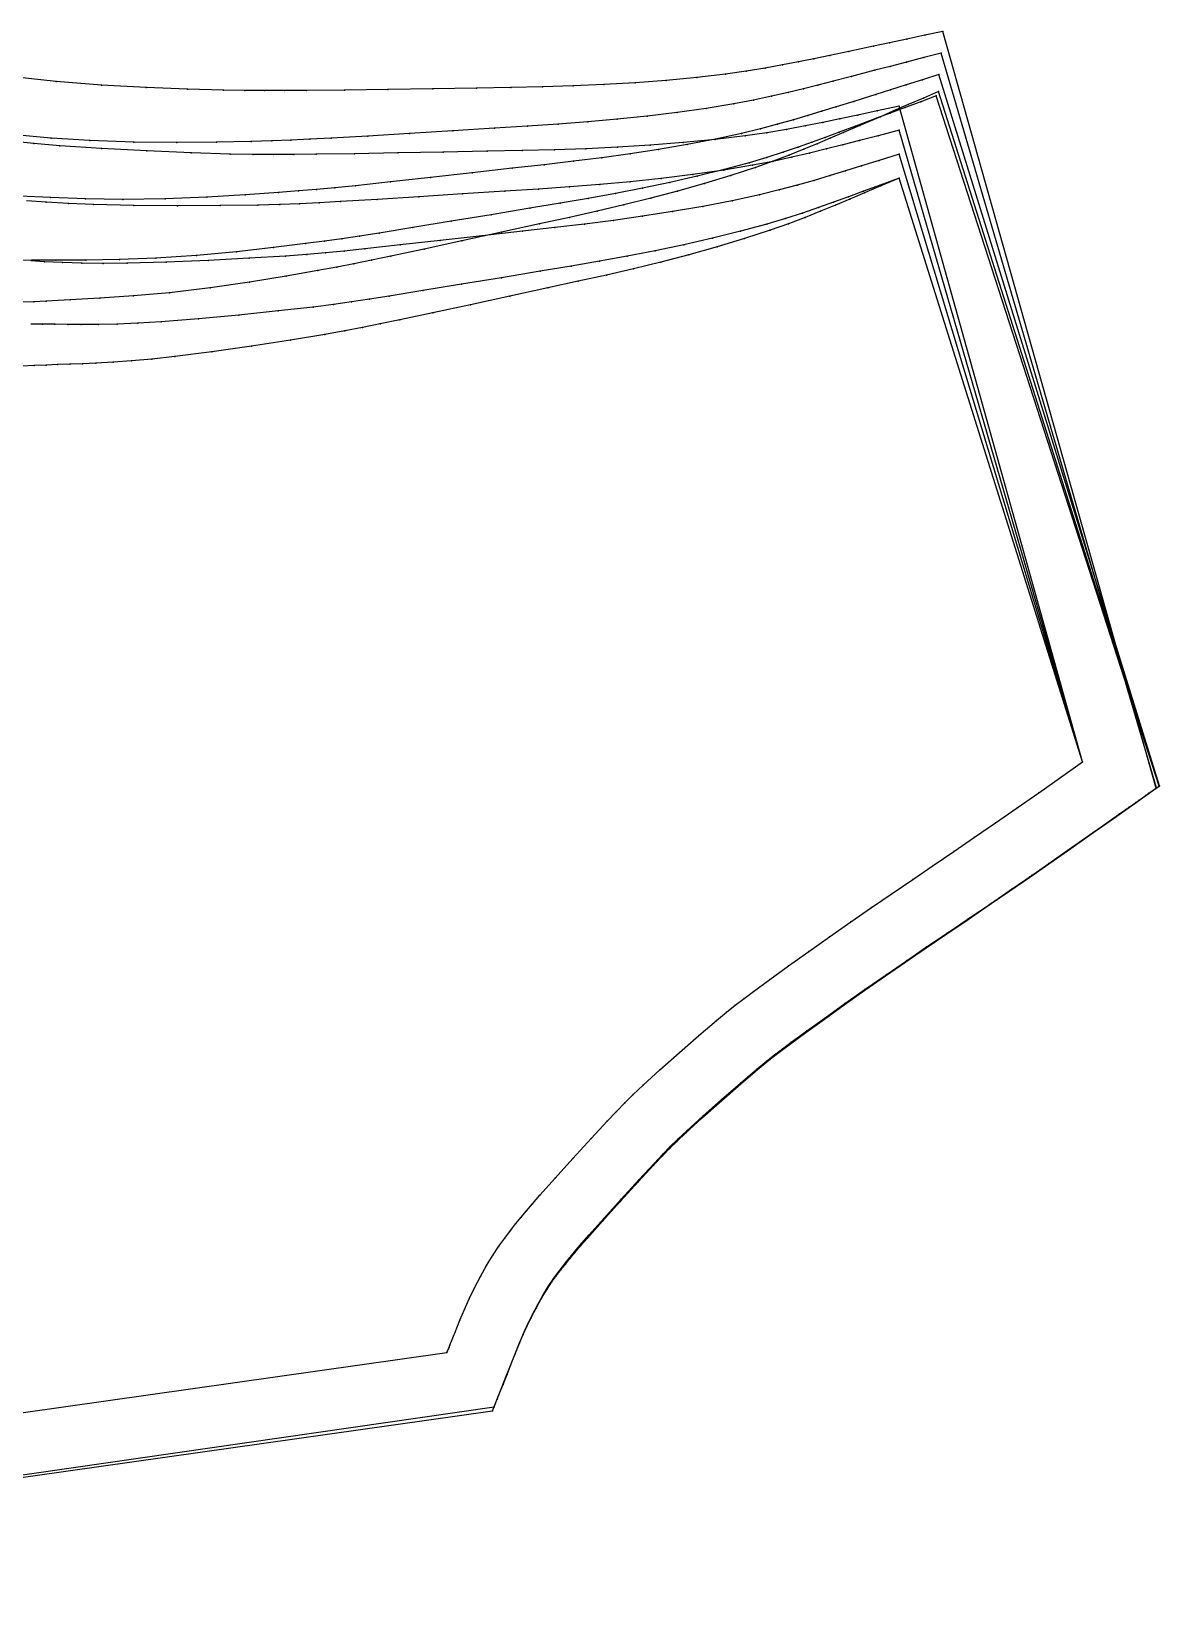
# Model space of a CAD drawing. Extents: x 50 to 2594, y 47 to 2136.
# Drawn here: x 1887 to 2028.3, y 1059.3 to 1255.9 of the extents above; entities that cross this region are included whole.
import ezdxf

# ---------------------------------------------------------------- set-up
doc = ezdxf.new("R2010")
doc.units = 0

# ---------------------------------------------------------------- blocks, each defined once
blk = doc.blocks.new('837.DELANTERO_XS')
at = {"layer": '1'}
blk.add_lwpolyline([(1776.781, 1059.294), (1944.77, 1083.084), (1945.348, 1084.541), (1945.896, 1085.924), (1946.401, 1087.198), (1946.85, 1088.333), (1947.598, 1090.217), (1948.147, 1091.574), (1948.603, 1092.641), (1949.072, 1093.658), (1949.611, 1094.755), (1950.23, 1095.949), (1950.901, 1097.161), (1951.595, 1098.316), (1952.194, 1099.22), (1952.786, 1100.042), (1953.366, 1100.798), (1953.93, 1101.505), (1954.507, 1102.215), (1955.12, 1102.955), (1955.83, 1103.789), (1956.694, 1104.781), (1958.58, 1106.9), (1960.783, 1109.338), (1963.009, 1111.773), (1964.962, 1113.885), (1966.031, 1115.021), (1966.974, 1115.991), (1967.934, 1116.933), (1969.052, 1117.985), (1971.091, 1119.844), (1973.448, 1121.947), (1975.827, 1124.03), (1977.932, 1125.831), (1979.088, 1126.787), (1980.104, 1127.595), (1981.104, 1128.359), (1982.21, 1129.18), (1984.176, 1130.621), (1986.483, 1132.294), (1988.991, 1134.093), (1991.555, 1135.91), (1994.172, 1137.735), (1996.739, 1139.502), (1999.296, 1141.247), (2001.887, 1143.009), (2004.543, 1144.818), (2007.209, 1146.639), (2009.815, 1148.427), (2012.297, 1150.138), (2014.705, 1151.81), (2017.163, 1153.529), (2019.926, 1155.47), (2023.246, 1157.808), (2024.434, 1158.644), (2025.679, 1159.521), (2026.958, 1160.422), (2028.25, 1161.332), (2000.609, 1248.345), (1998.707, 1247.519), (1996.809, 1246.695), (1994.99, 1245.905), (1993.322, 1245.181), (1990.741, 1244.064), (1988.721, 1243.194), (1987.026, 1242.472), (1985.42, 1241.797), (1983.737, 1241.099), (1981.898, 1240.36), (1979.89, 1239.594), (1977.699, 1238.81), (1974.616, 1237.799), (1971.324, 1236.804), (1967.937, 1235.851), (1964.569, 1234.963), (1961.222, 1234.135), (1957.877, 1233.355), (1954.394, 1232.575), (1950.635, 1231.748), (1945.871, 1230.702), (1940.931, 1229.62), (1936.19, 1228.59), (1932.025, 1227.7), (1929.598, 1227.197), (1927.415, 1226.76), (1925.255, 1226.348), (1922.899, 1225.914), (1918.924, 1225.211), (1914.344, 1224.459), (1909.4, 1223.739), (1904.328, 1223.133), (1899.819, 1222.733), (1895.606, 1222.452), (1891.894, 1222.252), (1888.887, 1222.091), (1887.329, 1221.994), (1885.879, 1221.932)], dxfattribs=at)
at = {"layer": '14'}
blk.add_lwpolyline([(1768.781, 1066.241), (1939.049, 1090.361), (1939.141, 1090.595), (1939.233, 1090.827), (1939.324, 1091.057), (1939.414, 1091.282), (1940.074, 1092.942), (1940.67, 1094.41), (1941.248, 1095.77), (1941.856, 1097.11), (1942.523, 1098.486), (1943.251, 1099.885), (1944.026, 1101.268), (1944.833, 1102.591), (1945.561, 1103.682), (1946.289, 1104.698), (1947.005, 1105.642), (1947.693, 1106.515), (1948.339, 1107.315), (1949.01, 1108.124), (1949.772, 1109.017), (1950.688, 1110.066), (1952.606, 1112.22), (1954.837, 1114.689), (1957.1, 1117.166), (1959.114, 1119.344), (1960.283, 1120.585), (1961.328, 1121.657), (1962.39, 1122.699), (1963.613, 1123.851), (1965.732, 1125.786), (1968.155, 1127.948), (1970.601, 1130.089), (1972.787, 1131.957), (1974.042, 1132.995), (1975.158, 1133.882), (1976.256, 1134.722), (1977.459, 1135.617), (1979.481, 1137.1), (1981.822, 1138.798), (1984.356, 1140.615), (1986.955, 1142.455), (1989.617, 1144.311), (1992.23, 1146.11), (1994.814, 1147.874), (1997.387, 1149.623), (1999.955, 1151.371), (2002.536, 1153.132), (2005.132, 1154.912), (2007.746, 1156.717), (2010.443, 1158.594), (2013.159, 1160.495), (2015.892, 1162.416), (2018.64, 1164.349), (1995.665, 1237.494), (1993.365, 1236.502), (1991.344, 1235.636), (1989.492, 1234.851), (1987.7, 1234.099), (1985.846, 1233.334), (1983.896, 1232.556), (1981.806, 1231.765), (1979.534, 1230.961), (1976.333, 1229.92), (1972.895, 1228.887), (1969.354, 1227.894), (1965.843, 1226.972), (1962.423, 1226.13), (1959.025, 1225.342), (1955.501, 1224.56), (1951.705, 1223.735), (1946.941, 1222.702), (1942.007, 1221.634), (1937.281, 1220.616), (1933.141, 1219.732), (1930.701, 1219.221), (1928.492, 1218.776), (1926.261, 1218.355), (1923.752, 1217.913), (1919.457, 1217.207), (1914.582, 1216.455), (1909.6, 1215.74), (1904.985, 1215.144), (1902.097, 1214.824), (1899.552, 1214.59), (1897.251, 1214.426), (1895.096, 1214.311), (1893.438, 1214.244), (1891.832, 1214.188), (1890.297, 1214.134), (1888.854, 1214.073), (1887.378, 1213.998), (1885.812, 1213.948)], dxfattribs=at)
at = {"layer": '2'}
for p in [(2000.609, 1248.345), (1995.665, 1237.494), (2018.64, 1164.349), (2028.25, 1161.332), (1939.049, 1090.361), (1944.77, 1083.084)]:
    blk.add_point(p, dxfattribs=at)
at = {"layer": '3'}
for p in [(1996.809, 1246.695), (1998.707, 1247.519), (1993.322, 1245.181), (1994.99, 1245.905), (1987.026, 1242.472), (1988.721, 1243.194), (1990.741, 1244.064), (1983.737, 1241.099), (1985.42, 1241.797), (1977.699, 1238.81), (1979.89, 1239.594), (1981.898, 1240.36), (1971.324, 1236.804), (1974.616, 1237.799), (1993.365, 1236.502), (1964.569, 1234.963), (1967.937, 1235.851), (1989.492, 1234.851), (1991.344, 1235.636), (1954.394, 1232.575), (1957.877, 1233.355), (1961.222, 1234.135), (1983.896, 1232.556), (1985.846, 1233.334), (1987.7, 1234.099), (1945.871, 1230.702), (1950.635, 1231.748), (1979.534, 1230.961), (1981.806, 1231.765), (1940.931, 1229.62), (1972.895, 1228.887), (1976.333, 1229.92), (1927.415, 1226.76), (1929.598, 1227.197), (1932.025, 1227.7), (1936.19, 1228.59), (1965.843, 1226.972), (1969.354, 1227.894), (1918.924, 1225.211), (1922.899, 1225.914), (1925.255, 1226.348), (1959.025, 1225.342), (1962.423, 1226.13), (1899.819, 1222.733), (1904.328, 1223.133), (1909.4, 1223.739), (1914.344, 1224.459), (1946.941, 1222.702), (1951.705, 1223.735), (1955.501, 1224.56), (1887.329, 1221.994), (1888.887, 1222.091), (1891.894, 1222.252), (1895.606, 1222.452), (1942.007, 1221.634), (1928.492, 1218.776), (1930.701, 1219.221), (1933.141, 1219.732), (1937.281, 1220.616), (1919.457, 1217.207), (1923.752, 1217.913), (1926.261, 1218.355), (1904.985, 1215.144), (1909.6, 1215.74), (1914.582, 1216.455), (1887.378, 1213.998), (1888.854, 1214.073), (1890.297, 1214.134), (1891.832, 1214.188), (1893.438, 1214.244), (1895.096, 1214.311), (1897.251, 1214.426), (1899.552, 1214.59), (1902.097, 1214.824), (2015.892, 1162.416), (2013.159, 1160.495), (2026.958, 1160.422), (2010.443, 1158.594), (2024.434, 1158.644), (2025.679, 1159.521), (2007.746, 1156.717), (2023.246, 1157.808), (2005.132, 1154.912), (2019.926, 1155.47), (2002.536, 1153.132), (2017.163, 1153.529), (1999.955, 1151.371), (2012.297, 1150.138), (2014.705, 1151.81), (1997.387, 1149.623), (2009.815, 1148.427), (1992.23, 1146.11), (1994.814, 1147.874), (2007.209, 1146.639), (1989.617, 1144.311), (2004.543, 1144.818), (1986.955, 1142.455), (2001.887, 1143.009), (1984.356, 1140.615), (1999.296, 1141.247), (1981.822, 1138.798), (1996.739, 1139.502), (1979.481, 1137.1), (1994.172, 1137.735), (1976.256, 1134.722), (1977.459, 1135.617), (1991.555, 1135.91), (1974.042, 1132.995), (1975.158, 1133.882), (1986.483, 1132.294), (1988.991, 1134.093), (1972.787, 1131.957), (1984.176, 1130.621), (1970.601, 1130.089), (1981.104, 1128.359), (1982.21, 1129.18), (1968.155, 1127.948), (1979.088, 1126.787), (1980.104, 1127.595), (1965.732, 1125.786), (1977.932, 1125.831), (1962.39, 1122.699), (1963.613, 1123.851), (1975.827, 1124.03), (1960.283, 1120.585), (1961.328, 1121.657), (1973.448, 1121.947), (1959.114, 1119.344), (1971.091, 1119.844), (1957.1, 1117.166), (1967.934, 1116.933), (1969.052, 1117.985), (1954.837, 1114.689), (1966.031, 1115.021), (1966.974, 1115.991), (1964.962, 1113.885), (1952.606, 1112.22), (1963.009, 1111.773), (1949.772, 1109.017), (1950.688, 1110.066), (1960.783, 1109.338), (1948.339, 1107.315), (1949.01, 1108.124), (1958.58, 1106.9), (1947.005, 1105.642), (1947.693, 1106.515), (1956.694, 1104.781), (1945.561, 1103.682), (1946.289, 1104.698), (1955.12, 1102.955), (1955.83, 1103.789), (1944.026, 1101.268), (1944.833, 1102.591), (1953.93, 1101.505), (1954.507, 1102.215), (1943.251, 1099.885), (1952.194, 1099.22), (1952.786, 1100.042), (1953.366, 1100.798), (1941.856, 1097.11), (1942.523, 1098.486), (1950.901, 1097.161), (1951.595, 1098.316), (1941.248, 1095.77), (1950.23, 1095.949), (1940.67, 1094.41), (1949.072, 1093.658), (1949.611, 1094.755), (1939.324, 1091.057), (1939.414, 1091.282), (1940.074, 1092.942), (1948.147, 1091.574), (1948.603, 1092.641), (1939.141, 1090.595), (1939.233, 1090.827), (1947.598, 1090.217), (1946.401, 1087.198), (1946.85, 1088.333), (1945.896, 1085.924), (1945.348, 1084.541)]:
    blk.add_point(p, dxfattribs=at)
blk = doc.blocks.new('837.DELANTERO_S')
at = {"layer": '1'}
blk.add_lwpolyline([(1776.781, 1059.294), (1944.77, 1083.084), (1945.348, 1084.541), (1945.896, 1085.924), (1946.401, 1087.198), (1946.85, 1088.333), (1947.598, 1090.217), (1948.147, 1091.574), (1948.603, 1092.641), (1949.072, 1093.658), (1949.611, 1094.755), (1950.23, 1095.949), (1950.901, 1097.161), (1951.595, 1098.316), (1952.194, 1099.22), (1952.786, 1100.042), (1953.366, 1100.798), (1953.93, 1101.505), (1954.507, 1102.215), (1955.12, 1102.955), (1955.83, 1103.789), (1956.694, 1104.781), (1958.58, 1106.9), (1960.783, 1109.338), (1963.009, 1111.773), (1964.962, 1113.885), (1966.031, 1115.021), (1966.974, 1115.991), (1967.934, 1116.933), (1969.052, 1117.985), (1971.091, 1119.844), (1973.448, 1121.947), (1975.827, 1124.03), (1977.932, 1125.831), (1979.088, 1126.787), (1980.104, 1127.595), (1981.104, 1128.359), (1982.21, 1129.18), (1984.176, 1130.621), (1986.483, 1132.294), (1988.991, 1134.093), (1991.555, 1135.91), (1994.172, 1137.735), (1996.739, 1139.502), (1999.296, 1141.247), (2001.887, 1143.009), (2004.543, 1144.818), (2007.209, 1146.639), (2009.815, 1148.427), (2012.297, 1150.138), (2014.705, 1151.81), (2017.163, 1153.529), (2019.926, 1155.47), (2023.246, 1157.808), (2024.434, 1158.644), (2025.679, 1159.521), (2026.958, 1160.422), (2028.25, 1161.332), (2000.32, 1247.783), (1998.373, 1247.053), (1996.43, 1246.324), (1994.567, 1245.625), (1992.86, 1244.986), (1990.217, 1243.998), (1988.15, 1243.231), (1986.416, 1242.594), (1984.772, 1241.999), (1983.051, 1241.386), (1981.171, 1240.741), (1979.12, 1240.075), (1976.886, 1239.403), (1973.747, 1238.547), (1970.398, 1237.719), (1966.957, 1236.937), (1963.538, 1236.219), (1960.143, 1235.562), (1956.753, 1234.951), (1953.224, 1234.347), (1949.417, 1233.711), (1944.593, 1232.907), (1939.589, 1232.075), (1934.788, 1231.286), (1930.57, 1230.607), (1928.114, 1230.227), (1925.905, 1229.901), (1923.72, 1229.598), (1921.338, 1229.284), (1917.321, 1228.783), (1912.695, 1228.264), (1907.706, 1227.795), (1902.595, 1227.447), (1898.058, 1227.276), (1893.824, 1227.211), (1890.095, 1227.2), (1887.075, 1227.192), (1885.51, 1227.174)], dxfattribs=at)
at = {"layer": '14'}
blk.add_lwpolyline([(1768.781, 1066.241), (1939.049, 1090.361), (1939.141, 1090.595), (1939.233, 1090.827), (1939.324, 1091.057), (1939.414, 1091.282), (1940.074, 1092.942), (1940.67, 1094.41), (1941.248, 1095.77), (1941.856, 1097.11), (1942.523, 1098.486), (1943.251, 1099.885), (1944.026, 1101.268), (1944.833, 1102.591), (1945.561, 1103.682), (1946.289, 1104.698), (1947.005, 1105.642), (1947.693, 1106.515), (1948.339, 1107.315), (1949.01, 1108.124), (1949.772, 1109.017), (1950.688, 1110.066), (1952.606, 1112.22), (1954.837, 1114.689), (1957.1, 1117.166), (1959.114, 1119.344), (1960.283, 1120.585), (1961.328, 1121.657), (1962.39, 1122.699), (1963.613, 1123.851), (1965.732, 1125.786), (1968.155, 1127.948), (1970.601, 1130.089), (1972.787, 1131.957), (1974.042, 1132.995), (1975.158, 1133.882), (1976.256, 1134.722), (1977.459, 1135.617), (1979.481, 1137.1), (1981.822, 1138.798), (1984.356, 1140.615), (1986.955, 1142.455), (1989.617, 1144.311), (1992.23, 1146.11), (1994.814, 1147.874), (1997.387, 1149.623), (1999.955, 1151.371), (2002.536, 1153.132), (2005.132, 1154.912), (2007.746, 1156.717), (2010.443, 1158.594), (2013.159, 1160.495), (2015.892, 1162.416), (2018.64, 1164.349), (1995.665, 1237.494), (1993.3, 1236.609), (1991.223, 1235.837), (1989.32, 1235.138), (1987.478, 1234.471), (1985.574, 1233.792), (1983.572, 1233.106), (1981.429, 1232.413), (1979.101, 1231.716), (1975.827, 1230.826), (1972.315, 1229.957), (1968.701, 1229.133), (1965.121, 1228.377), (1961.637, 1227.699), (1958.176, 1227.075), (1954.59, 1226.462), (1950.728, 1225.819), (1945.88, 1225.015), (1940.86, 1224.185), (1936.052, 1223.393), (1931.84, 1222.709), (1929.358, 1222.315), (1927.113, 1221.976), (1924.845, 1221.663), (1922.298, 1221.342), (1917.939, 1220.844), (1912.994, 1220.329), (1907.943, 1219.855), (1903.267, 1219.483), (1900.344, 1219.304), (1897.77, 1219.195), (1895.445, 1219.143), (1893.271, 1219.135), (1891.598, 1219.149), (1889.978, 1219.173), (1888.43, 1219.194), (1886.975, 1219.205)], dxfattribs=at)
at = {"layer": '2'}
for p in [(2000.32, 1247.783), (1995.665, 1237.494), (2018.64, 1164.349), (2028.25, 1161.332), (1939.049, 1090.361), (1944.77, 1083.084)]:
    blk.add_point(p, dxfattribs=at)
at = {"layer": '3'}
for p in [(1996.43, 1246.324), (1998.373, 1247.053), (1992.86, 1244.986), (1994.567, 1245.625), (1986.416, 1242.594), (1988.15, 1243.231), (1990.217, 1243.998), (1981.171, 1240.741), (1983.051, 1241.386), (1984.772, 1241.999), (1973.747, 1238.547), (1976.886, 1239.403), (1979.12, 1240.075), (1966.957, 1236.937), (1970.398, 1237.719), (1993.3, 1236.609), (1956.753, 1234.951), (1960.143, 1235.562), (1963.538, 1236.219), (1989.32, 1235.138), (1991.223, 1235.837), (1944.593, 1232.907), (1949.417, 1233.711), (1953.224, 1234.347), (1983.572, 1233.106), (1985.574, 1233.792), (1987.478, 1234.471), (1930.57, 1230.607), (1934.788, 1231.286), (1939.589, 1232.075), (1975.827, 1230.826), (1979.101, 1231.716), (1981.429, 1232.413), (1917.321, 1228.783), (1921.338, 1229.284), (1923.72, 1229.598), (1925.905, 1229.901), (1928.114, 1230.227), (1968.701, 1229.133), (1972.315, 1229.957), (1887.075, 1227.192), (1890.095, 1227.2), (1893.824, 1227.211), (1898.058, 1227.276), (1902.595, 1227.447), (1907.706, 1227.795), (1912.695, 1228.264), (1958.176, 1227.075), (1961.637, 1227.699), (1965.121, 1228.377), (1945.88, 1225.015), (1950.728, 1225.819), (1954.59, 1226.462), (1931.84, 1222.709), (1936.052, 1223.393), (1940.86, 1224.185), (1917.939, 1220.844), (1922.298, 1221.342), (1924.845, 1221.663), (1927.113, 1221.976), (1929.358, 1222.315), (1888.43, 1219.194), (1889.978, 1219.173), (1891.598, 1219.149), (1893.271, 1219.135), (1895.445, 1219.143), (1897.77, 1219.195), (1900.344, 1219.304), (1903.267, 1219.483), (1907.943, 1219.855), (1912.994, 1220.329), (2015.892, 1162.416), (2013.159, 1160.495), (2026.958, 1160.422), (2010.443, 1158.594), (2024.434, 1158.644), (2025.679, 1159.521), (2007.746, 1156.717), (2023.246, 1157.808), (2005.132, 1154.912), (2019.926, 1155.47), (2002.536, 1153.132), (2017.163, 1153.529), (1999.955, 1151.371), (2012.297, 1150.138), (2014.705, 1151.81), (1997.387, 1149.623), (2009.815, 1148.427), (1992.23, 1146.11), (1994.814, 1147.874), (2007.209, 1146.639), (1989.617, 1144.311), (2004.543, 1144.818), (1986.955, 1142.455), (2001.887, 1143.009), (1984.356, 1140.615), (1999.296, 1141.247), (1981.822, 1138.798), (1996.739, 1139.502), (1979.481, 1137.1), (1994.172, 1137.735), (1976.256, 1134.722), (1977.459, 1135.617), (1991.555, 1135.91), (1974.042, 1132.995), (1975.158, 1133.882), (1986.483, 1132.294), (1988.991, 1134.093), (1972.787, 1131.957), (1984.176, 1130.621), (1970.601, 1130.089), (1981.104, 1128.359), (1982.21, 1129.18), (1968.155, 1127.948), (1979.088, 1126.787), (1980.104, 1127.595), (1965.732, 1125.786), (1977.932, 1125.831), (1962.39, 1122.699), (1963.613, 1123.851), (1975.827, 1124.03), (1960.283, 1120.585), (1961.328, 1121.657), (1973.448, 1121.947), (1959.114, 1119.344), (1971.091, 1119.844), (1957.1, 1117.166), (1967.934, 1116.933), (1969.052, 1117.985), (1954.837, 1114.689), (1966.031, 1115.021), (1966.974, 1115.991), (1964.962, 1113.885), (1952.606, 1112.22), (1963.009, 1111.773), (1949.772, 1109.017), (1950.688, 1110.066), (1960.783, 1109.338), (1948.339, 1107.315), (1949.01, 1108.124), (1958.58, 1106.9), (1947.005, 1105.642), (1947.693, 1106.515), (1956.694, 1104.781), (1945.561, 1103.682), (1946.289, 1104.698), (1955.12, 1102.955), (1955.83, 1103.789), (1944.026, 1101.268), (1944.833, 1102.591), (1953.93, 1101.505), (1954.507, 1102.215), (1943.251, 1099.885), (1952.194, 1099.22), (1952.786, 1100.042), (1953.366, 1100.798), (1941.856, 1097.11), (1942.523, 1098.486), (1950.901, 1097.161), (1951.595, 1098.316), (1941.248, 1095.77), (1950.23, 1095.949), (1940.67, 1094.41), (1949.072, 1093.658), (1949.611, 1094.755), (1939.324, 1091.057), (1939.414, 1091.282), (1940.074, 1092.942), (1948.147, 1091.574), (1948.603, 1092.641), (1939.141, 1090.595), (1939.233, 1090.827), (1947.598, 1090.217), (1946.401, 1087.198), (1946.85, 1088.333), (1945.896, 1085.924), (1945.348, 1084.541)]:
    blk.add_point(p, dxfattribs=at)
blk = doc.blocks.new('837.DELANTERO_M')
at = {"layer": '1'}
blk.add_lwpolyline([(1776.781, 1059.294), (1944.77, 1083.084), (1945.348, 1084.542), (1945.896, 1085.925), (1946.402, 1087.2), (1946.851, 1088.335), (1947.599, 1090.22), (1948.149, 1091.577), (1948.605, 1092.645), (1949.074, 1093.661), (1949.613, 1094.76), (1950.233, 1095.953), (1950.904, 1097.166), (1951.599, 1098.321), (1952.198, 1099.226), (1952.79, 1100.048), (1953.371, 1100.805), (1953.935, 1101.512), (1954.512, 1102.223), (1955.126, 1102.962), (1955.835, 1103.797), (1956.7, 1104.789), (1958.587, 1106.909), (1960.791, 1109.347), (1963.018, 1111.784), (1964.972, 1113.897), (1966.042, 1115.033), (1966.985, 1116.003), (1967.945, 1116.945), (1969.064, 1117.998), (1971.103, 1119.857), (1973.461, 1121.961), (1975.842, 1124.045), (1977.948, 1125.846), (1979.104, 1126.803), (1980.121, 1127.611), (1981.122, 1128.375), (1982.228, 1129.197), (1984.195, 1130.638), (1986.503, 1132.312), (1989.012, 1134.111), (1991.577, 1135.929), (1994.196, 1137.755), (1996.763, 1139.522), (1999.322, 1141.268), (2001.914, 1143.03), (2004.571, 1144.84), (2007.238, 1146.661), (2009.846, 1148.45), (2012.329, 1150.161), (2014.737, 1151.834), (2017.197, 1153.554), (2019.961, 1155.495), (2023.282, 1157.834), (2024.471, 1158.671), (2025.716, 1159.548), (2026.996, 1160.449), (2028.289, 1161.359), (2000.642, 1250.462), (1998.589, 1249.813), (1996.541, 1249.167), (1994.576, 1248.547), (1992.776, 1247.98), (1989.99, 1247.105), (1987.81, 1246.425), (1985.982, 1245.862), (1984.251, 1245.337), (1982.437, 1244.798), (1980.458, 1244.234), (1978.301, 1243.659), (1975.954, 1243.087), (1972.662, 1242.375), (1969.154, 1241.703), (1965.553, 1241.084), (1961.979, 1240.53), (1958.434, 1240.037), (1954.895, 1239.592), (1951.214, 1239.162), (1947.243, 1238.714), (1942.21, 1238.148), (1936.992, 1237.563), (1931.985, 1237.011), (1927.587, 1236.542), (1925.026, 1236.284), (1922.725, 1236.069), (1920.45, 1235.875), (1917.969, 1235.682), (1913.788, 1235.385), (1908.978, 1235.102), (1903.794, 1234.893), (1898.491, 1234.814), (1893.791, 1234.887), (1889.41, 1235.052), (1885.554, 1235.246)], dxfattribs=at)
at = {"layer": '14'}
blk.add_lwpolyline([(1768.781, 1066.241), (1939.049, 1090.361), (1939.141, 1090.595), (1939.233, 1090.827), (1939.324, 1091.057), (1939.414, 1091.282), (1940.074, 1092.942), (1940.67, 1094.41), (1941.248, 1095.77), (1941.856, 1097.11), (1942.523, 1098.486), (1943.251, 1099.885), (1944.026, 1101.268), (1944.833, 1102.591), (1945.561, 1103.682), (1946.289, 1104.698), (1947.005, 1105.642), (1947.693, 1106.515), (1948.339, 1107.315), (1949.01, 1108.124), (1949.772, 1109.017), (1950.688, 1110.066), (1952.606, 1112.22), (1954.837, 1114.689), (1957.1, 1117.166), (1959.114, 1119.344), (1960.283, 1120.585), (1961.328, 1121.657), (1962.39, 1122.699), (1963.613, 1123.851), (1965.732, 1125.786), (1968.155, 1127.948), (1970.601, 1130.089), (1972.787, 1131.957), (1974.042, 1132.995), (1975.158, 1133.882), (1976.256, 1134.722), (1977.459, 1135.617), (1979.481, 1137.1), (1981.822, 1138.798), (1984.356, 1140.615), (1986.955, 1142.455), (1989.617, 1144.311), (1992.23, 1146.11), (1994.814, 1147.874), (1997.387, 1149.623), (1999.955, 1151.371), (2002.536, 1153.132), (2005.132, 1154.912), (2007.746, 1156.717), (2010.443, 1158.594), (2013.159, 1160.495), (2015.892, 1162.416), (2018.64, 1164.349), (1995.665, 1240.494), (1993.169, 1239.705), (1990.977, 1239.019), (1988.969, 1238.398), (1987.026, 1237.806), (1985.018, 1237.206), (1982.909, 1236.603), (1980.653, 1236.001), (1978.205, 1235.405), (1974.768, 1234.661), (1971.085, 1233.951), (1967.299, 1233.292), (1963.552, 1232.703), (1959.908, 1232.189), (1956.291, 1231.729), (1952.545, 1231.289), (1948.513, 1230.832), (1943.45, 1230.261), (1938.208, 1229.671), (1933.188, 1229.112), (1928.791, 1228.63), (1926.2, 1228.356), (1923.857, 1228.127), (1921.493, 1227.924), (1918.839, 1227.73), (1914.299, 1227.449), (1909.151, 1227.182), (1903.897, 1226.965), (1899.036, 1226.832), (1896, 1226.804), (1893.329, 1226.83), (1890.92, 1226.902), (1888.668, 1227.01), (1886.937, 1227.116)], dxfattribs=at)
at = {"layer": '2'}
for p in [(2000.642, 1250.462), (1995.665, 1240.494), (2018.64, 1164.349), (2028.289, 1161.359), (1939.049, 1090.361), (1944.77, 1083.084)]:
    blk.add_point(p, dxfattribs=at)
at = {"layer": '3'}
for p in [(1994.576, 1248.547), (1996.541, 1249.167), (1998.589, 1249.813), (1987.81, 1246.425), (1989.99, 1247.105), (1992.776, 1247.98), (1982.437, 1244.798), (1984.251, 1245.337), (1985.982, 1245.862), (1972.662, 1242.375), (1975.954, 1243.087), (1978.301, 1243.659), (1980.458, 1244.234), (1961.979, 1240.53), (1965.553, 1241.084), (1969.154, 1241.703), (1947.243, 1238.714), (1951.214, 1239.162), (1954.895, 1239.592), (1958.434, 1240.037), (1990.977, 1239.019), (1993.169, 1239.705), (1927.587, 1236.542), (1931.985, 1237.011), (1936.992, 1237.563), (1942.21, 1238.148), (1982.909, 1236.603), (1985.018, 1237.206), (1987.026, 1237.806), (1988.969, 1238.398), (1889.41, 1235.052), (1893.791, 1234.887), (1898.491, 1234.814), (1903.794, 1234.893), (1908.978, 1235.102), (1913.788, 1235.385), (1917.969, 1235.682), (1920.45, 1235.875), (1922.725, 1236.069), (1925.026, 1236.284), (1974.768, 1234.661), (1978.205, 1235.405), (1980.653, 1236.001), (1963.552, 1232.703), (1967.299, 1233.292), (1971.085, 1233.951), (1948.513, 1230.832), (1952.545, 1231.289), (1956.291, 1231.729), (1959.908, 1232.189), (1928.791, 1228.63), (1933.188, 1229.112), (1938.208, 1229.671), (1943.45, 1230.261), (1888.668, 1227.01), (1890.92, 1226.902), (1893.329, 1226.83), (1896, 1226.804), (1899.036, 1226.832), (1903.897, 1226.965), (1909.151, 1227.182), (1914.299, 1227.449), (1918.839, 1227.73), (1921.493, 1227.924), (1923.857, 1228.127), (1926.2, 1228.356), (2015.892, 1162.416), (2013.159, 1160.495), (2026.996, 1160.449), (2010.443, 1158.594), (2023.282, 1157.834), (2024.471, 1158.671), (2025.716, 1159.548), (2007.746, 1156.717), (2005.132, 1154.912), (2019.961, 1155.495), (2002.536, 1153.132), (2017.197, 1153.554), (1999.955, 1151.371), (2012.329, 1150.161), (2014.737, 1151.834), (1997.387, 1149.623), (2009.846, 1148.45), (1992.23, 1146.11), (1994.814, 1147.874), (2007.238, 1146.661), (1989.617, 1144.311), (2004.571, 1144.84), (1986.955, 1142.455), (2001.914, 1143.03), (1984.356, 1140.615), (1999.322, 1141.268), (1981.822, 1138.798), (1996.763, 1139.522), (1979.481, 1137.1), (1994.196, 1137.755), (1976.256, 1134.722), (1977.459, 1135.617), (1991.577, 1135.929), (1974.042, 1132.995), (1975.158, 1133.882), (1986.503, 1132.312), (1989.012, 1134.111), (1972.787, 1131.957), (1984.195, 1130.638), (1970.601, 1130.089), (1981.122, 1128.375), (1982.228, 1129.197), (1968.155, 1127.948), (1979.104, 1126.803), (1980.121, 1127.611), (1965.732, 1125.786), (1977.948, 1125.846), (1962.39, 1122.699), (1963.613, 1123.851), (1975.842, 1124.045), (1960.283, 1120.585), (1961.328, 1121.657), (1973.461, 1121.961), (1959.114, 1119.344), (1971.103, 1119.857), (1957.1, 1117.166), (1967.945, 1116.945), (1969.064, 1117.998), (1954.837, 1114.689), (1966.042, 1115.033), (1966.985, 1116.003), (1964.972, 1113.897), (1952.606, 1112.22), (1963.018, 1111.784), (1949.772, 1109.017), (1950.688, 1110.066), (1960.791, 1109.347), (1948.339, 1107.315), (1949.01, 1108.124), (1958.587, 1106.909), (1947.005, 1105.642), (1947.693, 1106.515), (1956.7, 1104.789), (1945.561, 1103.682), (1946.289, 1104.698), (1955.126, 1102.962), (1955.835, 1103.797), (1944.026, 1101.268), (1944.833, 1102.591), (1953.935, 1101.512), (1954.512, 1102.223), (1943.251, 1099.885), (1952.198, 1099.226), (1952.79, 1100.048), (1953.371, 1100.805), (1941.856, 1097.11), (1942.523, 1098.486), (1950.904, 1097.166), (1951.599, 1098.321), (1941.248, 1095.77), (1950.233, 1095.953), (1940.67, 1094.41), (1949.074, 1093.661), (1949.613, 1094.76), (1939.324, 1091.057), (1939.414, 1091.282), (1940.074, 1092.942), (1948.149, 1091.577), (1948.605, 1092.645), (1939.141, 1090.595), (1939.233, 1090.827), (1947.599, 1090.22), (1946.402, 1087.2), (1946.851, 1088.335), (1945.896, 1085.925), (1945.348, 1084.542)]:
    blk.add_point(p, dxfattribs=at)
blk = doc.blocks.new('837.DELANTERO_L')
at = {"layer": '1'}
blk.add_lwpolyline([(1776.781, 1059.294), (1944.77, 1083.085), (1945.345, 1084.538), (1945.891, 1085.915), (1946.393, 1087.186), (1946.841, 1088.317), (1947.585, 1090.194), (1948.131, 1091.546), (1948.585, 1092.61), (1949.052, 1093.623), (1949.588, 1094.717), (1950.204, 1095.906), (1950.872, 1097.115), (1951.564, 1098.266), (1952.16, 1099.167), (1952.75, 1099.987), (1953.327, 1100.74), (1953.889, 1101.445), (1954.463, 1102.153), (1955.074, 1102.89), (1955.78, 1103.721), (1956.641, 1104.711), (1958.519, 1106.823), (1960.713, 1109.253), (1962.93, 1111.681), (1964.875, 1113.786), (1965.94, 1114.918), (1966.879, 1115.885), (1967.835, 1116.824), (1968.948, 1117.873), (1970.979, 1119.726), (1973.326, 1121.823), (1975.696, 1123.9), (1977.792, 1125.695), (1978.943, 1126.649), (1979.956, 1127.455), (1980.952, 1128.216), (1982.054, 1129.035), (1984.012, 1130.471), (1986.31, 1132.14), (1988.807, 1133.933), (1991.362, 1135.745), (1993.969, 1137.565), (1996.525, 1139.327), (1999.072, 1141.067), (2001.653, 1142.824), (2004.299, 1144.628), (2006.954, 1146.443), (2009.55, 1148.226), (2012.022, 1149.932), (2014.421, 1151.6), (2016.869, 1153.314), (2019.621, 1155.249), (2022.928, 1157.58), (2024.111, 1158.414), (2025.351, 1159.289), (2026.626, 1160.187), (2027.913, 1161.095), (2000.919, 1253.156), (1998.76, 1252.59), (1996.605, 1252.026), (1994.54, 1251.485), (1992.647, 1250.99), (1989.717, 1250.226), (1987.425, 1249.634), (1985.504, 1249.145), (1983.684, 1248.69), (1981.779, 1248.225), (1979.701, 1247.743), (1977.438, 1247.258), (1974.979, 1246.785), (1971.533, 1246.217), (1967.867, 1245.701), (1964.107, 1245.244), (1960.378, 1244.854), (1956.681, 1244.525), (1952.994, 1244.246), (1949.161, 1243.989), (1945.026, 1243.729), (1939.787, 1243.4), (1934.353, 1243.062), (1929.141, 1242.747), (1924.563, 1242.487), (1921.898, 1242.35), (1919.504, 1242.246), (1917.139, 1242.162), (1914.561, 1242.09), (1910.217, 1241.996), (1905.222, 1241.95), (1899.843, 1241.998), (1894.348, 1242.188), (1889.485, 1242.505), (1884.958, 1242.901)], dxfattribs=at)
at = {"layer": '14'}
blk.add_lwpolyline([(1768.781, 1066.241), (1939.049, 1090.361), (1939.141, 1090.595), (1939.233, 1090.827), (1939.324, 1091.057), (1939.414, 1091.282), (1940.074, 1092.942), (1940.67, 1094.41), (1941.248, 1095.77), (1941.856, 1097.11), (1942.523, 1098.486), (1943.251, 1099.885), (1944.026, 1101.268), (1944.833, 1102.591), (1945.561, 1103.682), (1946.289, 1104.698), (1947.005, 1105.642), (1947.693, 1106.515), (1948.339, 1107.315), (1949.01, 1108.124), (1949.772, 1109.017), (1950.688, 1110.066), (1952.606, 1112.22), (1954.837, 1114.689), (1957.1, 1117.166), (1959.114, 1119.344), (1960.283, 1120.585), (1961.328, 1121.657), (1962.39, 1122.699), (1963.613, 1123.851), (1965.732, 1125.786), (1968.155, 1127.948), (1970.601, 1130.089), (1972.787, 1131.957), (1974.042, 1132.995), (1975.158, 1133.882), (1976.256, 1134.722), (1977.459, 1135.617), (1979.481, 1137.1), (1981.822, 1138.798), (1984.356, 1140.615), (1986.955, 1142.455), (1989.617, 1144.311), (1992.23, 1146.11), (1994.814, 1147.874), (1997.387, 1149.623), (1999.955, 1151.371), (2002.536, 1153.132), (2005.132, 1154.912), (2007.746, 1156.717), (2010.443, 1158.594), (2013.159, 1160.495), (2015.892, 1162.416), (2018.64, 1164.349), (1995.665, 1243.494), (1993.038, 1242.802), (1990.731, 1242.2), (1988.618, 1241.657), (1986.575, 1241.141), (1984.462, 1240.62), (1982.245, 1240.1), (1979.877, 1239.59), (1977.309, 1239.095), (1973.708, 1238.496), (1969.854, 1237.944), (1965.896, 1237.452), (1961.983, 1237.029), (1958.179, 1236.679), (1954.407, 1236.384), (1950.501, 1236.115), (1946.298, 1235.844), (1941.021, 1235.506), (1935.557, 1235.158), (1930.324, 1234.83), (1925.742, 1234.551), (1923.042, 1234.397), (1920.602, 1234.277), (1918.141, 1234.186), (1915.379, 1234.118), (1910.659, 1234.054), (1905.309, 1234.036), (1899.851, 1234.074), (1894.805, 1234.18), (1891.656, 1234.304), (1888.889, 1234.465), (1886.394, 1234.66)], dxfattribs=at)
at = {"layer": '2'}
for p in [(2000.919, 1253.156), (1995.665, 1243.494), (2018.64, 1164.349), (2027.913, 1161.095), (1939.049, 1090.361), (1944.77, 1083.085)]:
    blk.add_point(p, dxfattribs=at)
at = {"layer": '3'}
for p in [(1998.76, 1252.59), (1989.717, 1250.226), (1992.647, 1250.99), (1994.54, 1251.485), (1996.605, 1252.026), (1983.684, 1248.69), (1985.504, 1249.145), (1987.425, 1249.634), (1974.979, 1246.785), (1977.438, 1247.258), (1979.701, 1247.743), (1981.779, 1248.225), (1956.681, 1244.525), (1960.378, 1244.854), (1964.107, 1245.244), (1967.867, 1245.701), (1971.533, 1246.217), (1889.485, 1242.505), (1924.563, 1242.487), (1929.141, 1242.747), (1934.353, 1243.062), (1939.787, 1243.4), (1945.026, 1243.729), (1949.161, 1243.989), (1952.994, 1244.246), (1993.038, 1242.802), (1894.348, 1242.188), (1899.843, 1241.998), (1905.222, 1241.95), (1910.217, 1241.996), (1914.561, 1242.09), (1917.139, 1242.162), (1919.504, 1242.246), (1921.898, 1242.35), (1984.462, 1240.62), (1986.575, 1241.141), (1988.618, 1241.657), (1990.731, 1242.2), (1973.708, 1238.496), (1977.309, 1239.095), (1979.877, 1239.59), (1982.245, 1240.1), (1958.179, 1236.679), (1961.983, 1237.029), (1965.896, 1237.452), (1969.854, 1237.944), (1925.742, 1234.551), (1930.324, 1234.83), (1935.557, 1235.158), (1941.021, 1235.506), (1946.298, 1235.844), (1950.501, 1236.115), (1954.407, 1236.384), (1888.889, 1234.465), (1891.656, 1234.304), (1894.805, 1234.18), (1899.851, 1234.074), (1905.309, 1234.036), (1910.659, 1234.054), (1915.379, 1234.118), (1918.141, 1234.186), (1920.602, 1234.277), (1923.042, 1234.397), (2015.892, 1162.416), (2013.159, 1160.495), (2026.626, 1160.187), (2010.443, 1158.594), (2024.111, 1158.414), (2025.351, 1159.289), (2007.746, 1156.717), (2022.928, 1157.58), (2005.132, 1154.912), (2019.621, 1155.249), (2002.536, 1153.132), (2016.869, 1153.314), (1999.955, 1151.371), (2014.421, 1151.6), (1997.387, 1149.623), (2009.55, 1148.226), (2012.022, 1149.932), (1992.23, 1146.11), (1994.814, 1147.874), (2006.954, 1146.443), (1989.617, 1144.311), (2004.299, 1144.628), (1986.955, 1142.455), (2001.653, 1142.824), (1984.356, 1140.615), (1999.072, 1141.067), (1981.822, 1138.798), (1996.525, 1139.327), (1979.481, 1137.1), (1993.969, 1137.565), (1976.256, 1134.722), (1977.459, 1135.617), (1991.362, 1135.745), (1974.042, 1132.995), (1975.158, 1133.882), (1988.807, 1133.933), (1972.787, 1131.957), (1984.012, 1130.471), (1986.31, 1132.14), (1970.601, 1130.089), (1982.054, 1129.035), (1968.155, 1127.948), (1978.943, 1126.649), (1979.956, 1127.455), (1980.952, 1128.216), (1965.732, 1125.786), (1977.792, 1125.695), (1962.39, 1122.699), (1963.613, 1123.851), (1975.696, 1123.9), (1960.283, 1120.585), (1961.328, 1121.657), (1973.326, 1121.823), (1959.114, 1119.344), (1970.979, 1119.726), (1957.1, 1117.166), (1967.835, 1116.824), (1968.948, 1117.873), (1954.837, 1114.689), (1965.94, 1114.918), (1966.879, 1115.885), (1964.875, 1113.786), (1952.606, 1112.22), (1962.93, 1111.681), (1949.772, 1109.017), (1950.688, 1110.066), (1960.713, 1109.253), (1948.339, 1107.315), (1949.01, 1108.124), (1958.519, 1106.823), (1947.005, 1105.642), (1947.693, 1106.515), (1945.561, 1103.682), (1946.289, 1104.698), (1955.074, 1102.89), (1955.78, 1103.721), (1956.641, 1104.711), (1944.026, 1101.268), (1944.833, 1102.591), (1953.889, 1101.445), (1954.463, 1102.153), (1943.251, 1099.885), (1952.16, 1099.167), (1952.75, 1099.987), (1953.327, 1100.74), (1941.856, 1097.11), (1942.523, 1098.486), (1950.872, 1097.115), (1951.564, 1098.266), (1941.248, 1095.77), (1950.204, 1095.906), (1940.67, 1094.41), (1949.052, 1093.623), (1949.588, 1094.717), (1939.324, 1091.057), (1939.414, 1091.282), (1940.074, 1092.942), (1948.131, 1091.546), (1948.585, 1092.61), (1939.141, 1090.595), (1939.233, 1090.827), (1947.585, 1090.194), (1946.393, 1087.186), (1946.841, 1088.317), (1945.891, 1085.915), (1945.345, 1084.538)]:
    blk.add_point(p, dxfattribs=at)
blk = doc.blocks.new('837.DELANTERO_XL')
at = {"layer": '1'}
blk.add_lwpolyline([(1776.781, 1059.294), (1944.957, 1083.556), (1945.532, 1085.001), (1946.077, 1086.371), (1946.58, 1087.635), (1947.028, 1088.76), (1947.772, 1090.628), (1948.318, 1091.973), (1948.772, 1093.031), (1949.238, 1094.038), (1949.774, 1095.127), (1950.39, 1096.309), (1951.057, 1097.511), (1951.747, 1098.655), (1952.343, 1099.552), (1952.931, 1100.366), (1953.507, 1101.115), (1954.067, 1101.816), (1954.64, 1102.52), (1955.25, 1103.252), (1955.955, 1104.079), (1956.813, 1105.062), (1958.686, 1107.161), (1960.875, 1109.576), (1963.086, 1111.989), (1965.026, 1114.081), (1966.088, 1115.206), (1967.025, 1116.167), (1967.978, 1117.1), (1969.088, 1118.142), (1971.113, 1119.983), (1973.454, 1122.066), (1975.816, 1124.129), (1977.907, 1125.913), (1979.054, 1126.859), (1980.064, 1127.66), (1981.057, 1128.416), (1982.155, 1129.23), (1984.106, 1130.656), (1986.397, 1132.312), (1988.887, 1134.093), (1991.433, 1135.892), (1994.031, 1137.699), (1996.579, 1139.448), (1999.118, 1141.176), (2001.69, 1142.92), (2004.327, 1144.711), (2006.973, 1146.513), (2009.561, 1148.283), (2012.025, 1149.977), (2014.416, 1151.633), (2016.856, 1153.335), (2019.599, 1155.256), (2022.896, 1157.571), (2024.075, 1158.399), (2025.311, 1159.267), (2026.581, 1160.159), (2027.864, 1161.06), (2001.152, 1255.869), (1998.886, 1255.385), (1996.625, 1254.903), (1994.458, 1254.441), (1992.472, 1254.018), (1989.397, 1253.366), (1986.993, 1252.862), (1984.977, 1252.447), (1983.068, 1252.062), (1981.071, 1251.671), (1978.893, 1251.27), (1976.524, 1250.876), (1973.951, 1250.503), (1970.351, 1250.079), (1966.525, 1249.719), (1962.605, 1249.425), (1958.72, 1249.199), (1954.871, 1249.035), (1951.035, 1248.922), (1947.048, 1248.839), (1942.749, 1248.767), (1937.3, 1248.677), (1931.651, 1248.586), (1926.231, 1248.509), (1921.472, 1248.457), (1918.702, 1248.444), (1916.215, 1248.45), (1913.759, 1248.476), (1911.082, 1248.524), (1906.573, 1248.635), (1901.392, 1248.826), (1895.817, 1249.133), (1890.129, 1249.593), (1885.102, 1250.154)], dxfattribs=at)
at = {"layer": '14'}
blk.add_lwpolyline([(1768.781, 1066.241), (1939.049, 1090.361), (1939.141, 1090.595), (1939.233, 1090.827), (1939.324, 1091.057), (1939.414, 1091.282), (1940.074, 1092.942), (1940.67, 1094.41), (1941.248, 1095.77), (1941.856, 1097.11), (1942.523, 1098.486), (1943.251, 1099.885), (1944.026, 1101.268), (1944.833, 1102.591), (1945.561, 1103.682), (1946.289, 1104.698), (1947.005, 1105.642), (1947.693, 1106.515), (1948.339, 1107.315), (1949.01, 1108.124), (1949.772, 1109.017), (1950.688, 1110.066), (1952.606, 1112.22), (1954.837, 1114.689), (1957.1, 1117.166), (1959.114, 1119.344), (1960.283, 1120.585), (1961.328, 1121.657), (1962.39, 1122.699), (1963.613, 1123.851), (1965.732, 1125.786), (1968.155, 1127.948), (1970.601, 1130.089), (1972.787, 1131.957), (1974.042, 1132.995), (1975.158, 1133.882), (1976.256, 1134.722), (1977.459, 1135.617), (1979.481, 1137.1), (1981.822, 1138.798), (1984.356, 1140.615), (1986.955, 1142.455), (1989.617, 1144.311), (1992.23, 1146.11), (1994.814, 1147.874), (1997.387, 1149.623), (1999.955, 1151.371), (2002.536, 1153.132), (2005.132, 1154.912), (2007.746, 1156.717), (2010.443, 1158.594), (2013.159, 1160.495), (2015.892, 1162.416), (2018.64, 1164.349), (1995.665, 1246.494), (1992.907, 1245.898), (1990.485, 1245.381), (1988.267, 1244.916), (1986.123, 1244.476), (1983.906, 1244.033), (1981.582, 1243.598), (1979.101, 1243.179), (1976.413, 1242.784), (1972.649, 1242.33), (1968.624, 1241.938), (1964.494, 1241.611), (1960.414, 1241.355), (1956.45, 1241.169), (1952.522, 1241.039), (1948.457, 1240.941), (1944.083, 1240.856), (1938.592, 1240.751), (1932.906, 1240.645), (1927.461, 1240.548), (1922.693, 1240.472), (1919.885, 1240.438), (1917.346, 1240.427), (1914.788, 1240.447), (1911.92, 1240.505), (1907.018, 1240.659), (1901.466, 1240.89), (1895.804, 1241.184), (1890.574, 1241.529), (1887.313, 1241.804), (1884.448, 1242.1)], dxfattribs=at)
at = {"layer": '2'}
for p in [(2001.152, 1255.869), (1995.665, 1246.494), (2018.64, 1164.349), (2027.864, 1161.06), (1939.049, 1090.361), (1944.957, 1083.556)]:
    blk.add_point(p, dxfattribs=at)
at = {"layer": '3'}
for p in [(1994.458, 1254.441), (1996.625, 1254.903), (1998.886, 1255.385), (1984.977, 1252.447), (1986.993, 1252.862), (1989.397, 1253.366), (1992.472, 1254.018), (1973.951, 1250.503), (1976.524, 1250.876), (1978.893, 1251.27), (1981.071, 1251.671), (1983.068, 1252.062), (1890.129, 1249.593), (1895.817, 1249.133), (1901.392, 1248.826), (1906.573, 1248.635), (1911.082, 1248.524), (1913.759, 1248.476), (1916.215, 1248.45), (1918.702, 1248.444), (1921.472, 1248.457), (1926.231, 1248.509), (1931.651, 1248.586), (1937.3, 1248.677), (1942.749, 1248.767), (1947.048, 1248.839), (1951.035, 1248.922), (1954.871, 1249.035), (1958.72, 1249.199), (1962.605, 1249.425), (1966.525, 1249.719), (1970.351, 1250.079), (1986.123, 1244.476), (1988.267, 1244.916), (1990.485, 1245.381), (1992.907, 1245.898), (1976.413, 1242.784), (1979.101, 1243.179), (1981.582, 1243.598), (1983.906, 1244.033), (1887.313, 1241.804), (1890.574, 1241.529), (1895.804, 1241.184), (1901.466, 1240.89), (1907.018, 1240.659), (1911.92, 1240.505), (1914.788, 1240.447), (1917.346, 1240.427), (1919.885, 1240.438), (1922.693, 1240.472), (1927.461, 1240.548), (1932.906, 1240.645), (1938.592, 1240.751), (1944.083, 1240.856), (1948.457, 1240.941), (1952.522, 1241.039), (1956.45, 1241.169), (1960.414, 1241.355), (1964.494, 1241.611), (1968.624, 1241.938), (1972.649, 1242.33), (2015.892, 1162.416), (2013.159, 1160.495), (2026.581, 1160.159), (2010.443, 1158.594), (2024.075, 1158.399), (2025.311, 1159.267), (2007.746, 1156.717), (2022.896, 1157.571), (2005.132, 1154.912), (2019.599, 1155.256), (2002.536, 1153.132), (2016.856, 1153.335), (1999.955, 1151.371), (2012.025, 1149.977), (2014.416, 1151.633), (1997.387, 1149.623), (2009.561, 1148.283), (1992.23, 1146.11), (1994.814, 1147.874), (2006.973, 1146.513), (1989.617, 1144.311), (2004.327, 1144.711), (1986.955, 1142.455), (2001.69, 1142.92), (1984.356, 1140.615), (1999.118, 1141.176), (1981.822, 1138.798), (1996.579, 1139.448), (1979.481, 1137.1), (1994.031, 1137.699), (1976.256, 1134.722), (1977.459, 1135.617), (1991.433, 1135.892), (1974.042, 1132.995), (1975.158, 1133.882), (1986.397, 1132.312), (1988.887, 1134.093), (1972.787, 1131.957), (1984.106, 1130.656), (1970.601, 1130.089), (1981.057, 1128.416), (1982.155, 1129.23), (1968.155, 1127.948), (1979.054, 1126.859), (1980.064, 1127.66), (1965.732, 1125.786), (1977.907, 1125.913), (1962.39, 1122.699), (1963.613, 1123.851), (1975.816, 1124.129), (1960.283, 1120.585), (1961.328, 1121.657), (1973.454, 1122.066), (1959.114, 1119.344), (1971.113, 1119.983), (1957.1, 1117.166), (1967.978, 1117.1), (1969.088, 1118.142), (1954.837, 1114.689), (1966.088, 1115.206), (1967.025, 1116.167), (1965.026, 1114.081), (1952.606, 1112.22), (1963.086, 1111.989), (1949.772, 1109.017), (1950.688, 1110.066), (1960.875, 1109.576), (1948.339, 1107.315), (1949.01, 1108.124), (1958.686, 1107.161), (1947.005, 1105.642), (1947.693, 1106.515), (1956.813, 1105.062), (1945.561, 1103.682), (1946.289, 1104.698), (1955.25, 1103.252), (1955.955, 1104.079), (1944.026, 1101.268), (1944.833, 1102.591), (1953.507, 1101.115), (1954.067, 1101.816), (1954.64, 1102.52), (1943.251, 1099.885), (1952.343, 1099.552), (1952.931, 1100.366), (1941.856, 1097.11), (1942.523, 1098.486), (1951.057, 1097.511), (1951.747, 1098.655), (1941.248, 1095.77), (1949.774, 1095.127), (1950.39, 1096.309), (1940.67, 1094.41), (1948.772, 1093.031), (1949.238, 1094.038), (1939.324, 1091.057), (1939.414, 1091.282), (1940.074, 1092.942), (1948.318, 1091.973), (1939.141, 1090.595), (1939.233, 1090.827), (1947.772, 1090.628), (1946.58, 1087.635), (1947.028, 1088.76), (1946.077, 1086.371), (1945.532, 1085.001)]:
    blk.add_point(p, dxfattribs=at)

msp = doc.modelspace()

# ---------------------------------------------------------------- block references
at = {"layer": '1'}
for name in ['837.DELANTERO_XL', '837.DELANTERO_L', '837.DELANTERO_M', '837.DELANTERO_S', '837.DELANTERO_XS']:
    msp.add_blockref(name, (0, 0), dxfattribs=at)

doc.saveas('drawing.dxf')
